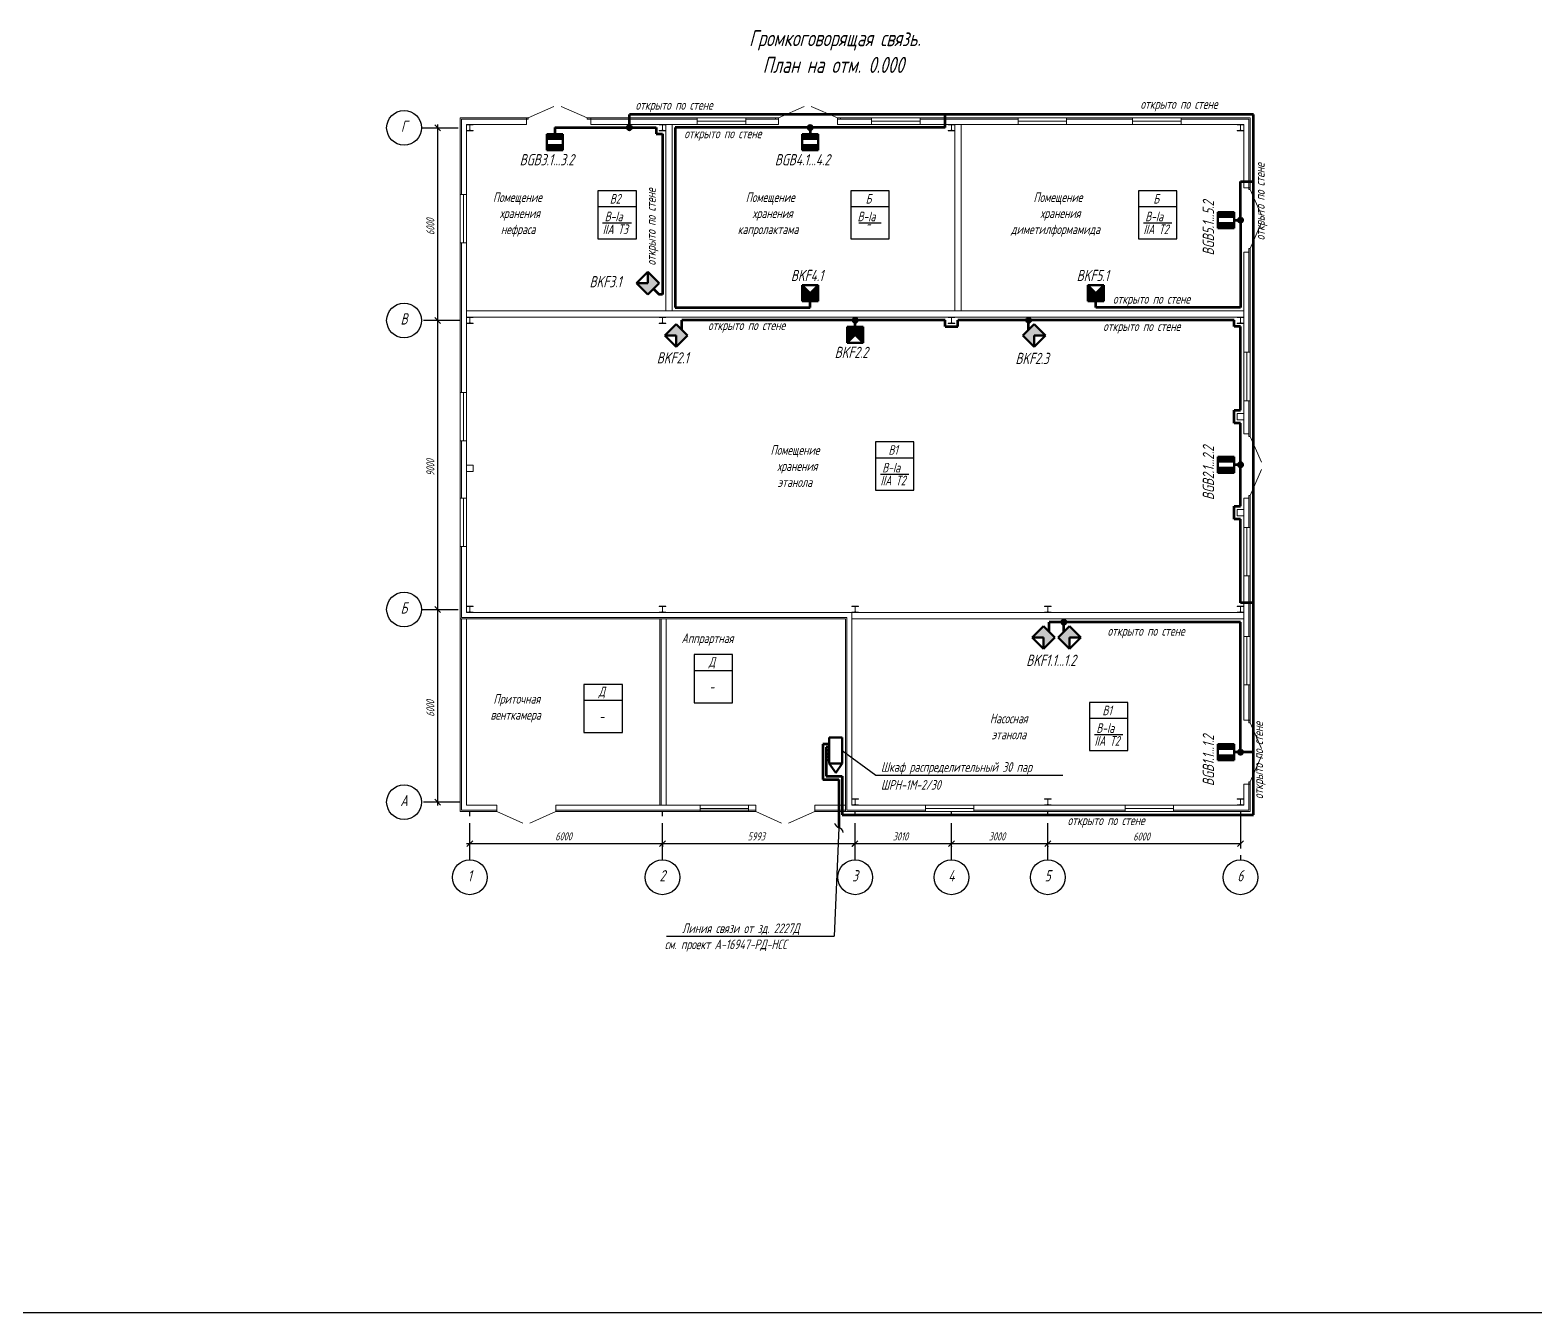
# Model space of a CAD drawing. Header units: millimetres. Extents: x 1337 to 2807, y 466 to 1370.
# Drawn here: x 2179.8 to 2507.9, y 1090.2 to 1369.9 of the extents above; entities that cross this region are included whole.
import ezdxf
from ezdxf.enums import TextEntityAlignment as Align

# ---------------------------------------------------------------- set-up
doc = ezdxf.new("R2010")
doc.units = ezdxf.units.MM
doc.linetypes.add('gost6', pattern=[12, 8, -1.5, 1, -1.5])
for name, color, linetype, lineweight in [('Датчики (Вновь)', 2, 'Continuous', 50), ('Линия выноска', 137, 'Continuous', 25), ('Линия связи (Вновь)', 3, 'Continuous', 60), ('Осевая', 4, 'gost6', 25), ('Размерная', 4, 'Continuous', 25), ('Рамка тонкая', 5, 'Continuous', 25), ('Связь', 84, 'Continuous', 50), ('Строительный', 251, 'Continuous', 13), ('Текст', 2, 'Continuous', 25)]:
    doc.layers.add(name, color=color, linetype=linetype, lineweight=lineweight)
doc.styles.add('Simplex', font='simplex.shx', dxfattribs={"width": 0.7, "oblique": 15})

# ---------------------------------------------------------------- blocks, each defined once
blk = doc.blocks.new('A$C7D080345')
at = {"layer": 'Рамка тонкая'}
blk.add_line((630, 297), (0, 297), dxfattribs=at)

msp = doc.modelspace()

# ---------------------------------------------------------------- hatches: boundary and pattern name
at = {"layer": 'Датчики (Вновь)', "true_color": 0x000000}
h = msp.add_hatch(color=18, dxfattribs=at)
h.paths.add_polyline_path([(2296, 1346.15), (2296, 1347.2), (2292.5, 1347.2), (2292.5, 1346.15)])
h.paths.add_polyline_path([(2292.5, 1344.75), (2292.5, 1343.7), (2296, 1343.7), (2296, 1344.75)])
h = msp.add_hatch(color=18, dxfattribs=at)
h.paths.add_polyline_path([(2351.64, 1346.15), (2351.64, 1347.2), (2348.14, 1347.2), (2348.14, 1346.15)])
h.paths.add_polyline_path([(2348.14, 1344.75), (2348.14, 1343.7), (2351.64, 1343.7), (2351.64, 1344.75)])
h = msp.add_hatch(color=18, dxfattribs=at)
h.paths.add_polyline_path([(2442.29, 1329.14), (2442.29, 1330.19), (2438.79, 1330.19), (2438.79, 1329.14)])
h.paths.add_polyline_path([(2438.79, 1327.74), (2438.79, 1326.69), (2442.29, 1326.69), (2442.29, 1327.74)])
for points in [[(2314.52, 1312.22), (2316.99, 1314.69), (2314.52, 1317.17), (2314.52, 1314.69), (2312.04, 1314.69)], [(2348.14, 1310.76), (2351.64, 1310.76), (2351.64, 1314.26), (2349.89, 1312.51), (2348.14, 1314.26)], [(2410.44, 1310.76), (2413.94, 1310.76), (2413.94, 1314.26), (2412.19, 1312.51), (2410.44, 1314.26)], [(2323.13, 1303.27), (2320.65, 1305.74), (2318.18, 1303.27), (2320.65, 1303.27), (2320.65, 1300.79)], [(2396.27, 1303.27), (2398.74, 1305.74), (2401.22, 1303.27), (2398.74, 1303.27), (2398.74, 1300.79)], [(2361.45, 1305.2), (2357.95, 1305.2), (2357.95, 1301.7), (2359.7, 1303.45), (2361.45, 1301.7)], [(2400.78, 1239.93), (2403.25, 1237.45), (2400.78, 1234.98), (2400.78, 1237.45), (2398.3, 1237.45)], [(2403.95, 1237.45), (2406.43, 1239.93), (2408.9, 1237.45), (2406.43, 1237.45), (2406.43, 1234.98)]]:
    msp.add_hatch(color=18, dxfattribs=at).paths.add_polyline_path(points)
h = msp.add_hatch(color=18, dxfattribs=at)
h.paths.add_polyline_path([(2442.29, 1275.81), (2442.29, 1276.86), (2438.79, 1276.86), (2438.79, 1275.81)])
h.paths.add_polyline_path([(2438.79, 1274.41), (2438.79, 1273.36), (2442.29, 1273.36), (2442.29, 1274.41)])
h = msp.add_hatch(color=18, dxfattribs=at)
h.paths.add_polyline_path([(2442.29, 1213.15), (2442.29, 1214.2), (2438.79, 1214.2), (2438.79, 1213.15)])
h.paths.add_polyline_path([(2438.79, 1211.75), (2438.79, 1210.7), (2442.29, 1210.7), (2442.29, 1211.75)])

# ---------------------------------------------------------------- linework, layer by layer
at = {"color": 18, "linetype": 'ByBlock', "lineweight": -2, "true_color": 0x000000}
for centre, start, end in [((2356.47, 1197.22), 189.5411, 255.5411), ((2355.85, 1194.76), 9.5411, 75.5411)]:
    msp.add_arc(centre, 1.27, start, end, dxfattribs=at)
at = {"layer": 'Датчики (Вновь)', "color": 18, "true_color": 0x000000}
for p, q in [((2292.5, 1347.2), (2292.5, 1343.7)), ((2296, 1347.2), (2292.5, 1347.2)), ((2292.5, 1346.15), (2296, 1346.15)), ((2296, 1343.7), (2296, 1347.2)), ((2348.14, 1347.2), (2348.14, 1343.7)), ((2351.64, 1347.2), (2348.14, 1347.2)), ((2348.14, 1346.15), (2351.64, 1346.15)), ((2351.64, 1343.7), (2351.64, 1347.2)), ((2292.5, 1344.75), (2296, 1344.75)), ((2292.5, 1343.7), (2296, 1343.7)), ((2348.14, 1344.75), (2351.64, 1344.75)), ((2348.14, 1343.7), (2351.64, 1343.7)), ((2438.79, 1330.19), (2438.79, 1326.69)), ((2442.29, 1330.19), (2438.79, 1330.19)), ((2438.79, 1329.14), (2442.29, 1329.14)), ((2442.29, 1326.69), (2442.29, 1330.19)), ((2438.79, 1327.74), (2442.29, 1327.74)), ((2438.79, 1326.69), (2442.29, 1326.69)), ((2314.52, 1317.17), (2312.04, 1314.69)), ((2316.99, 1314.69), (2314.52, 1317.17)), ((2314.52, 1317.17), (2314.52, 1314.69)), ((2312.04, 1314.69), (2314.52, 1312.22)), ((2314.52, 1314.69), (2312.04, 1314.69)), ((2314.52, 1312.22), (2316.99, 1314.69)), ((2351.64, 1314.26), (2348.14, 1314.26)), ((2348.14, 1314.26), (2348.14, 1310.76)), ((2349.89, 1312.51), (2348.14, 1314.26)), ((2351.64, 1314.26), (2349.89, 1312.51)), ((2351.64, 1310.76), (2351.64, 1314.26)), ((2413.94, 1314.26), (2410.44, 1314.26)), ((2410.44, 1314.26), (2410.44, 1310.76)), ((2412.19, 1312.51), (2410.44, 1314.26)), ((2413.94, 1314.26), (2412.19, 1312.51)), ((2413.94, 1310.76), (2413.94, 1314.26)), ((2348.14, 1310.76), (2351.64, 1310.76)), ((2410.44, 1310.76), (2413.94, 1310.76)), ((2320.65, 1305.74), (2318.18, 1303.27)), ((2323.13, 1303.27), (2320.65, 1305.74)), ((2396.27, 1303.27), (2398.74, 1305.74)), ((2398.74, 1305.74), (2401.22, 1303.27)), ((2318.18, 1303.27), (2320.65, 1300.79)), ((2318.18, 1303.27), (2320.65, 1303.27)), ((2320.65, 1300.79), (2323.13, 1303.27)), ((2320.65, 1303.27), (2320.65, 1300.79)), ((2361.45, 1305.2), (2357.95, 1305.2)), ((2357.95, 1305.2), (2357.95, 1301.7)), ((2357.95, 1301.7), (2359.7, 1303.45)), ((2359.7, 1303.45), (2361.45, 1301.7)), ((2361.45, 1301.7), (2361.45, 1305.2)), ((2398.74, 1300.79), (2396.27, 1303.27)), ((2401.22, 1303.27), (2398.74, 1300.79)), ((2401.22, 1303.27), (2398.74, 1303.27)), ((2398.74, 1303.27), (2398.74, 1300.79)), ((2357.95, 1301.7), (2361.45, 1301.7)), ((2438.79, 1276.86), (2438.79, 1273.36)), ((2442.29, 1276.86), (2438.79, 1276.86)), ((2442.29, 1273.36), (2442.29, 1276.86)), ((2438.79, 1275.81), (2442.29, 1275.81)), ((2438.79, 1274.41), (2442.29, 1274.41)), ((2438.79, 1273.36), (2442.29, 1273.36)), ((2398.3, 1237.45), (2400.78, 1239.93)), ((2400.78, 1234.98), (2398.3, 1237.45)), ((2400.78, 1237.45), (2398.3, 1237.45)), ((2400.78, 1239.93), (2403.25, 1237.45)), ((2403.25, 1237.45), (2400.78, 1234.98)), ((2400.78, 1234.98), (2400.78, 1237.45)), ((2403.95, 1237.45), (2406.43, 1239.93)), ((2406.43, 1234.98), (2403.95, 1237.45)), ((2406.43, 1239.93), (2408.9, 1237.45)), ((2408.9, 1237.45), (2406.43, 1234.98)), ((2408.9, 1237.45), (2406.43, 1237.45)), ((2406.43, 1237.45), (2406.43, 1234.98)), ((2438.79, 1214.2), (2438.79, 1210.7)), ((2442.29, 1214.2), (2438.79, 1214.2)), ((2442.29, 1210.7), (2442.29, 1214.2)), ((2438.79, 1213.15), (2442.29, 1213.15)), ((2438.79, 1211.75), (2442.29, 1211.75)), ((2438.79, 1210.7), (2442.29, 1210.7))]:
    msp.add_line(p, q, dxfattribs=at)
at = {"layer": 'Линия выноска', "color": 18, "linetype": 'ByBlock', "lineweight": -2, "true_color": 0x000000}
for p, q in [((2356.86, 1212.82), (2364.2, 1207.47)), ((2364.2, 1207.47), (2364.2, 1207.47)), ((2364.2, 1207.47), (2404.95, 1207.47)), ((2356.16, 1195.99), (2355.15, 1172.31)), ((2318.54, 1172.31), (2355.15, 1172.31)), ((2355.15, 1172.31), (2355.15, 1172.31))]:
    msp.add_line(p, q, dxfattribs=at)
at = {"layer": 'Линия связи (Вновь)', "color": 18, "true_color": 0x000000}
for p, q in [((2294.25, 1348.6), (2310.47, 1348.6)), ((2294.25, 1348.6), (2294.25, 1347.2)), ((2310.47, 1348.6), (2310.47, 1351.43)), ((2379.29, 1351.43), (2310.47, 1351.43)), ((2310.47, 1348.6), (2316.29, 1348.6)), ((2316.29, 1348.6), (2316.29, 1347.22)), ((2349.89, 1348.6), (2320.49, 1348.6)), ((2320.49, 1348.6), (2320.49, 1309.36)), ((2379.29, 1348.6), (2349.89, 1348.6)), ((2349.89, 1348.6), (2349.89, 1347.2)), ((2379.29, 1348.6), (2379.29, 1351.43)), ((2446.52, 1351.43), (2379.29, 1351.43)), ((2446.52, 1336.84), (2446.52, 1351.43)), ((2316.29, 1347.22), (2317.69, 1347.22)), ((2317.69, 1347.22), (2317.69, 1312.22)), ((2443.69, 1328.44), (2443.69, 1336.84)), ((2443.69, 1336.84), (2446.52, 1336.84)), ((2446.52, 1245), (2446.52, 1336.84)), ((2442.29, 1328.44), (2443.69, 1328.44)), ((2443.69, 1328.44), (2443.69, 1309.36)), ((2315.75, 1313.46), (2316.99, 1312.22)), ((2317.69, 1312.22), (2316.99, 1312.22)), ((2320.49, 1309.36), (2349.89, 1309.36)), ((2349.89, 1309.36), (2349.89, 1310.76)), ((2412.19, 1309.36), (2412.19, 1310.76)), ((2443.69, 1309.36), (2412.19, 1309.36)), ((2379.29, 1306.6), (2321.89, 1306.6)), ((2321.89, 1304.5), (2321.89, 1306.6)), ((2359.7, 1305.2), (2359.7, 1306.6)), ((2379.29, 1305.22), (2379.29, 1306.6)), ((2442.29, 1306.6), (2382.09, 1306.6)), ((2382.09, 1305.22), (2382.09, 1306.6)), ((2397.51, 1304.5), (2397.51, 1306.6)), ((2442.29, 1305.22), (2442.29, 1306.6)), ((2379.29, 1305.22), (2382.09, 1305.22)), ((2443.69, 1305.22), (2442.29, 1305.22)), ((2443.69, 1286.98), (2443.69, 1305.22)), ((2442.29, 1284.18), (2442.29, 1286.98)), ((2442.29, 1286.98), (2443.69, 1286.98)), ((2443.69, 1284.18), (2442.29, 1284.18)), ((2443.69, 1266.05), (2443.69, 1284.18)), ((2443.69, 1275.11), (2442.29, 1275.11)), ((2442.29, 1263.25), (2442.29, 1266.05)), ((2442.29, 1266.05), (2443.69, 1266.05)), ((2443.69, 1263.25), (2442.29, 1263.25)), ((2443.69, 1245), (2443.69, 1263.25)), ((2446.52, 1245), (2443.69, 1245)), ((2446.52, 1212.45), (2446.52, 1245)), ((2443.69, 1240.79), (2402.02, 1240.79)), ((2402.02, 1238.69), (2402.02, 1240.79)), ((2405.19, 1238.69), (2405.19, 1240.79)), ((2443.69, 1212.45), (2443.69, 1240.79)), ((2354.06, 1214.22), (2352.66, 1214.22)), ((2352.66, 1214.22), (2352.66, 1206.52)), ((2354.06, 1213.52), (2353.36, 1213.52)), ((2353.36, 1213.52), (2353.36, 1207.22)), ((2354.06, 1212.82), (2353.36, 1212.82)), ((2354.06, 1212.12), (2353.36, 1212.12)), ((2354.06, 1211.42), (2353.36, 1211.42)), ((2354.06, 1210.72), (2353.36, 1210.72)), ((2446.52, 1212.45), (2442.29, 1212.45)), ((2446.52, 1198.79), (2446.52, 1212.45)), ((2352.66, 1206.52), (2356.16, 1206.52)), ((2353.36, 1207.22), (2356.86, 1207.22)), ((2356.16, 1206.52), (2356.16, 1195.99)), ((2356.86, 1207.22), (2356.86, 1198.79)), ((2356.86, 1198.79), (2446.52, 1198.79))]:
    msp.add_line(p, q, dxfattribs=at)
at = {"layer": 'Осевая', "color": 18, "true_color": 0x000000}
for p, q in [((2265.16, 1348.56), (2273.56, 1348.56)), ((2273.56, 1306.56), (2265.16, 1306.56)), ((2265.16, 1243.56), (2273.56, 1243.56)), ((2273.56, 1201.56), (2265.16, 1201.56)), ((2275.69, 1188.99), (2275.69, 1199.49)), ((2317.69, 1188.99), (2317.69, 1199.49)), ((2359.69, 1188.99), (2359.69, 1199.49)), ((2380.69, 1188.99), (2380.69, 1199.49)), ((2401.69, 1188.99), (2401.69, 1199.49)), ((2443.69, 1199.49), (2443.69, 1188.99))]:
    msp.add_line(p, q, dxfattribs=at)
at = {"layer": 'Размерная', "color": 18, "true_color": 0x000000}
for p, q in [((2269.29, 1347.93), (2268.03, 1349.19)), ((2268.66, 1349.26), (2268.66, 1305.86)), ((2268.03, 1307.19), (2269.29, 1305.93)), ((2269.29, 1305.93), (2268.03, 1307.19)), ((2268.66, 1307.26), (2268.66, 1242.86)), ((2268.03, 1244.19), (2269.29, 1242.93)), ((2269.29, 1242.93), (2268.03, 1244.19)), ((2268.66, 1244.26), (2268.66, 1200.86)), ((2268.03, 1202.19), (2269.29, 1200.93)), ((2274.99, 1192.52), (2318.39, 1192.52)), ((2276.32, 1193.15), (2275.06, 1191.89)), ((2316.99, 1192.52), (2360.35, 1192.52)), ((2317.06, 1191.89), (2318.32, 1193.15)), ((2318.32, 1193.15), (2317.06, 1191.89)), ((2317.69, 1192.63), (2317.69, 1191.82)), ((2317.69, 1191.93), (2317.69, 1191.82)), ((2358.92, 1192.52), (2381.39, 1192.52)), ((2360.25, 1193.15), (2358.99, 1191.89)), ((2359.02, 1191.89), (2360.28, 1193.15)), ((2359.62, 1191.86), (2359.62, 1191.82)), ((2379.99, 1192.52), (2443.69, 1192.52)), ((2381.32, 1193.15), (2380.06, 1191.89)), ((2380.06, 1191.89), (2381.32, 1193.15)), ((2380.69, 1191.86), (2380.69, 1191.82)), ((2402.32, 1193.15), (2401.06, 1191.89)), ((2401.06, 1191.89), (2402.32, 1193.15)), ((2401.69, 1192.63), (2401.69, 1193.19)), ((2401.69, 1191.93), (2401.69, 1191.82)), ((2401.69, 1191.86), (2401.69, 1191.82)), ((2443.06, 1191.86), (2444.32, 1193.12))]:
    msp.add_line(p, q, dxfattribs=at)
at = {"layer": 'Связь', "color": 18, "true_color": 0x000000}
for p, q in [((2356.86, 1215.62), (2354.06, 1215.62)), ((2354.06, 1215.62), (2354.06, 1210.02)), ((2356.86, 1210.02), (2356.86, 1215.62)), ((2354.06, 1210.02), (2356.86, 1210.02)), ((2354.06, 1210.02), (2355.46, 1207.92)), ((2355.46, 1207.92), (2356.86, 1210.02))]:
    msp.add_line(p, q, dxfattribs=at)
for centre in [(2310.47, 1348.6), (2349.89, 1348.6), (2443.69, 1328.44), (2359.7, 1306.6), (2397.51, 1306.6), (2443.69, 1275.11), (2405.19, 1240.79), (2443.69, 1212.45)]:
    msp.add_circle(centre, 0.525, dxfattribs=at)
at = {"layer": 'Строительный', "color": 18, "ltscale": 100, "true_color": 0x000000}
for p, q in [((2288.41, 1350.73), (2294.03, 1353.23)), ((2301.25, 1350.73), (2295.57, 1353.23)), ((2342.98, 1350.73), (2348.59, 1353.23)), ((2355.82, 1350.73), (2350.13, 1353.23)), ((2288.07, 1350.73), (2273.56, 1350.73)), ((2273.56, 1350.73), (2273.56, 1350.42)), ((2273.56, 1350.42), (2273.56, 1334.03)), ((2288.41, 1350.42), (2273.87, 1350.42)), ((2273.87, 1350.42), (2273.87, 1348.71)), ((2273.87, 1349.3), (2273.87, 1334.03)), ((2274.99, 1349.3), (2288.07, 1349.3)), ((2274.99, 1334.03), (2274.99, 1349.3)), ((2274.99, 1349.22), (2274.99, 1349.3)), ((2274.99, 1349.3), (2276.39, 1349.3)), ((2275.57, 1349.22), (2274.99, 1349.22)), ((2275.67, 1348.09), (2275.67, 1349.13)), ((2275.71, 1348.09), (2275.71, 1349.13)), ((2276.39, 1349.22), (2275.81, 1349.22)), ((2276.39, 1349.3), (2276.39, 1349.22)), ((2287.8, 1350.73), (2288.41, 1350.73)), ((2288.07, 1350.73), (2288.07, 1350.42)), ((2288.07, 1349.3), (2288.07, 1350.42)), ((2288.41, 1350.73), (2288.41, 1350.42)), ((2302.07, 1350.73), (2301.25, 1350.73)), ((2301.25, 1350.73), (2301.25, 1350.42)), ((2325.28, 1350.42), (2301.25, 1350.42)), ((2325.28, 1350.73), (2302.07, 1350.73)), ((2302.07, 1349.3), (2302.07, 1350.73)), ((2302.07, 1349.3), (2325.28, 1349.3)), ((2316.99, 1349.22), (2316.99, 1349.3)), ((2316.99, 1349.3), (2318.39, 1349.3)), ((2317.57, 1349.22), (2316.99, 1349.22)), ((2317.67, 1348.09), (2317.67, 1349.13)), ((2317.71, 1348.09), (2317.71, 1349.13)), ((2318.39, 1349.22), (2317.81, 1349.22)), ((2318.39, 1349.3), (2318.39, 1308.66)), ((2318.39, 1349.3), (2318.39, 1349.22)), ((2319.79, 1308.66), (2319.79, 1349.3)), ((2325.28, 1350.73), (2325.28, 1349.3)), ((2325.28, 1350.73), (2335.85, 1350.73)), ((2325.28, 1350.02), (2335.85, 1350.02)), ((2325.28, 1349.3), (2335.85, 1349.3)), ((2342.98, 1350.73), (2335.85, 1350.73)), ((2335.85, 1349.3), (2335.85, 1350.73)), ((2342.98, 1350.42), (2335.85, 1350.42)), ((2335.85, 1349.3), (2342.98, 1349.3)), ((2342.36, 1350.73), (2342.98, 1350.73)), ((2342.36, 1350.73), (2342.36, 1350.42)), ((2342.36, 1350.42), (2342.98, 1350.42)), ((2342.98, 1350.73), (2342.98, 1349.3)), ((2395.2, 1350.73), (2355.82, 1350.73)), ((2356.63, 1350.73), (2355.82, 1350.73)), ((2355.82, 1350.73), (2355.82, 1349.3)), ((2363.28, 1350.42), (2355.82, 1350.42)), ((2355.82, 1350.42), (2356.52, 1350.42)), ((2355.82, 1349.3), (2395.2, 1349.3)), ((2356.52, 1350.42), (2356.52, 1350.73)), ((2363.26, 1350.02), (2373.83, 1350.02)), ((2363.28, 1350.73), (2363.28, 1349.3)), ((2373.85, 1349.3), (2373.85, 1350.73)), ((2395.2, 1350.42), (2373.85, 1350.42)), ((2379.99, 1349.22), (2379.99, 1349.3)), ((2379.99, 1349.3), (2381.39, 1349.3)), ((2380.57, 1349.22), (2379.99, 1349.22)), ((2380.67, 1348.09), (2380.67, 1349.13)), ((2380.71, 1348.09), (2380.71, 1349.13)), ((2381.39, 1349.22), (2380.81, 1349.22)), ((2381.39, 1349.3), (2381.39, 1308.7)), ((2381.39, 1349.3), (2381.39, 1349.22)), ((2382.79, 1308.7), (2382.79, 1349.3)), ((2395.2, 1350.73), (2395.2, 1349.3)), ((2395.2, 1350.73), (2405.77, 1350.73)), ((2395.2, 1350.02), (2405.77, 1350.02)), ((2395.2, 1349.3), (2405.77, 1349.3)), ((2420.17, 1350.73), (2405.77, 1350.73)), ((2405.77, 1349.3), (2405.77, 1350.73)), ((2420.17, 1350.42), (2405.77, 1350.42)), ((2405.77, 1349.3), (2420.17, 1349.3)), ((2420.17, 1350.73), (2420.17, 1349.3)), ((2420.17, 1350.73), (2430.74, 1350.73)), ((2420.17, 1350.02), (2430.74, 1350.02)), ((2420.17, 1349.3), (2430.74, 1349.3)), ((2445.82, 1350.73), (2430.74, 1350.73)), ((2430.74, 1349.3), (2430.74, 1350.73)), ((2445.51, 1350.42), (2430.74, 1350.42)), ((2430.74, 1349.3), (2444.39, 1349.3)), ((2442.99, 1349.22), (2442.99, 1349.3)), ((2442.99, 1349.3), (2444.39, 1349.3)), ((2443.57, 1349.22), (2442.99, 1349.22)), ((2443.67, 1348.09), (2443.67, 1349.13)), ((2443.71, 1348.09), (2443.71, 1349.13)), ((2444.39, 1349.22), (2443.81, 1349.22)), ((2444.39, 1349.3), (2444.39, 1335.44)), ((2444.39, 1349.3), (2444.39, 1349.22)), ((2445.51, 1335.09), (2445.51, 1350.42)), ((2445.82, 1335.44), (2445.82, 1350.73)), ((2274.99, 1347.92), (2274.99, 1348)), ((2274.99, 1348), (2275.57, 1348)), ((2276.39, 1347.92), (2274.99, 1347.92)), ((2275.81, 1348), (2276.39, 1348)), ((2276.39, 1348), (2276.39, 1347.92)), ((2316.99, 1347.92), (2316.99, 1348)), ((2316.99, 1348), (2317.57, 1348)), ((2318.39, 1347.92), (2316.99, 1347.92)), ((2317.81, 1348), (2318.39, 1348)), ((2318.39, 1348), (2318.39, 1347.92)), ((2379.99, 1347.92), (2379.99, 1348)), ((2379.99, 1348), (2380.57, 1348)), ((2381.39, 1347.92), (2379.99, 1347.92)), ((2380.81, 1348), (2381.39, 1348)), ((2381.39, 1348), (2381.39, 1347.92)), ((2442.99, 1347.92), (2442.99, 1348)), ((2442.99, 1348), (2443.57, 1348)), ((2444.39, 1347.92), (2442.99, 1347.92)), ((2443.81, 1348), (2444.39, 1348)), ((2444.39, 1348), (2444.39, 1347.92)), ((2444.39, 1335.44), (2445.51, 1335.44)), ((2445.82, 1335.44), (2445.51, 1335.44)), ((2445.82, 1335.71), (2445.82, 1335.09)), ((2274.99, 1334.03), (2273.56, 1334.03)), ((2273.56, 1334.03), (2273.56, 1323.46)), ((2274.28, 1334.03), (2274.28, 1323.46)), ((2274.99, 1334.03), (2274.99, 1323.46)), ((2445.82, 1335.09), (2445.51, 1335.09)), ((2445.82, 1335.09), (2448.31, 1329.48)), ((2445.82, 1322.25), (2448.31, 1327.94)), ((2273.56, 1323.46), (2273.56, 1290.89)), ((2273.56, 1323.46), (2274.99, 1323.46)), ((2273.87, 1323.46), (2273.87, 1290.89)), ((2274.99, 1290.89), (2274.99, 1323.46)), ((2445.51, 1299.64), (2445.51, 1322.25)), ((2445.82, 1322.25), (2445.51, 1322.25)), ((2445.82, 1321.44), (2445.82, 1322.25)), ((2444.39, 1321.44), (2444.39, 1299.64)), ((2444.39, 1321.44), (2445.51, 1321.44)), ((2445.82, 1299.64), (2445.82, 1321.44)), ((2274.99, 1308.66), (2444.39, 1308.66)), ((2274.99, 1307.3), (2444.39, 1307.3)), ((2274.99, 1307.22), (2274.99, 1307.3)), ((2274.99, 1307.3), (2276.39, 1307.3)), ((2275.57, 1307.22), (2274.99, 1307.22)), ((2274.99, 1305.92), (2274.99, 1306)), ((2274.99, 1306), (2275.57, 1306)), ((2276.39, 1305.92), (2274.99, 1305.92)), ((2275.67, 1306.09), (2275.67, 1307.13)), ((2275.71, 1306.09), (2275.71, 1307.13)), ((2276.39, 1307.22), (2275.81, 1307.22)), ((2275.81, 1306), (2276.39, 1306)), ((2276.39, 1307.3), (2276.39, 1307.22)), ((2276.39, 1306), (2276.39, 1305.92)), ((2316.99, 1307.22), (2316.99, 1307.3)), ((2316.99, 1307.3), (2318.39, 1307.3)), ((2317.57, 1307.22), (2316.99, 1307.22)), ((2316.99, 1305.92), (2316.99, 1306)), ((2316.99, 1306), (2317.57, 1306)), ((2318.39, 1305.92), (2316.99, 1305.92)), ((2317.67, 1306.09), (2317.67, 1307.13)), ((2317.71, 1306.09), (2317.71, 1307.13)), ((2318.39, 1307.22), (2317.81, 1307.22)), ((2317.81, 1306), (2318.39, 1306)), ((2318.39, 1308.66), (2319.79, 1308.66)), ((2318.39, 1307.3), (2318.39, 1307.22)), ((2318.39, 1306), (2318.39, 1305.92)), ((2379.99, 1307.22), (2379.99, 1307.3)), ((2379.99, 1307.3), (2381.39, 1307.3)), ((2380.57, 1307.22), (2379.99, 1307.22)), ((2379.99, 1305.92), (2379.99, 1306)), ((2379.99, 1306), (2380.57, 1306)), ((2381.39, 1305.92), (2379.99, 1305.92)), ((2380.67, 1306.09), (2380.67, 1307.13)), ((2380.71, 1306.09), (2380.71, 1307.13)), ((2381.39, 1307.22), (2380.81, 1307.22)), ((2380.81, 1306), (2381.39, 1306)), ((2381.39, 1307.3), (2381.39, 1307.22)), ((2381.39, 1306), (2381.39, 1305.92)), ((2442.99, 1307.22), (2442.99, 1307.3)), ((2442.99, 1307.3), (2444.39, 1307.3)), ((2443.57, 1307.22), (2442.99, 1307.22)), ((2442.99, 1305.92), (2442.99, 1306)), ((2442.99, 1306), (2443.57, 1306)), ((2444.39, 1305.92), (2442.99, 1305.92)), ((2443.67, 1306.09), (2443.67, 1307.13)), ((2443.71, 1306.09), (2443.71, 1307.13)), ((2444.39, 1307.22), (2443.81, 1307.22)), ((2443.81, 1306), (2444.39, 1306)), ((2444.39, 1307.3), (2444.39, 1308.42)), ((2444.39, 1307.3), (2444.39, 1307.3)), ((2444.39, 1307.3), (2444.39, 1307.22)), ((2444.39, 1306), (2444.39, 1305.92)), ((2445.82, 1299.64), (2444.39, 1299.64)), ((2444.39, 1289.07), (2444.39, 1299.64)), ((2445.1, 1299.64), (2445.1, 1289.07)), ((2445.82, 1289.07), (2445.82, 1299.64)), ((2274.99, 1290.89), (2273.56, 1290.89)), ((2273.56, 1280.32), (2273.56, 1290.89)), ((2274.28, 1290.89), (2274.28, 1280.32)), ((2274.99, 1290.89), (2274.99, 1280.32)), ((2444.39, 1286.28), (2442.99, 1286.28)), ((2442.99, 1286.28), (2442.99, 1284.88)), ((2444.39, 1289.07), (2444.39, 1281.83)), ((2444.39, 1289.07), (2445.82, 1289.07)), ((2444.39, 1284.88), (2444.39, 1286.28)), ((2445.51, 1281.25), (2445.51, 1289.07)), ((2445.82, 1281.83), (2445.82, 1289.07)), ((2442.99, 1284.88), (2444.39, 1284.88)), ((2273.56, 1280.32), (2273.56, 1199.49)), ((2273.56, 1280.32), (2274.99, 1280.32)), ((2273.87, 1280.32), (2273.87, 1267.83)), ((2274.99, 1242.92), (2274.99, 1280.32)), ((2444.39, 1281.83), (2445.51, 1281.83)), ((2445.82, 1281.25), (2445.51, 1281.25)), ((2445.82, 1281.87), (2445.82, 1281.25)), ((2445.82, 1281.25), (2448.31, 1275.64)), ((2274.99, 1275.04), (2276.39, 1275.04)), ((2274.99, 1273.64), (2274.99, 1275.04)), ((2276.39, 1273.64), (2274.99, 1273.64)), ((2276.39, 1275.04), (2276.39, 1273.64)), ((2445.82, 1268.41), (2448.31, 1274.1)), ((2274.99, 1267.83), (2273.56, 1267.83)), ((2274.28, 1267.83), (2274.28, 1257.26)), ((2444.39, 1267.83), (2444.39, 1261.46)), ((2444.39, 1267.83), (2445.51, 1267.83)), ((2445.51, 1261.46), (2445.51, 1268.41)), ((2445.82, 1268.41), (2445.51, 1268.41)), ((2445.82, 1267.79), (2445.82, 1268.41)), ((2445.82, 1261.46), (2445.82, 1267.83)), ((2444.39, 1265.35), (2442.99, 1265.35)), ((2442.99, 1265.35), (2442.99, 1263.95)), ((2442.99, 1263.95), (2444.39, 1263.95)), ((2444.39, 1263.95), (2444.39, 1265.35)), ((2445.82, 1261.46), (2444.39, 1261.46)), ((2444.39, 1250.89), (2444.39, 1261.46)), ((2445.1, 1261.46), (2445.1, 1250.89)), ((2445.82, 1250.89), (2445.82, 1261.46)), ((2273.56, 1257.26), (2274.99, 1257.26)), ((2273.87, 1257.26), (2273.87, 1241.8)), ((2444.39, 1250.89), (2444.39, 1237.7)), ((2444.39, 1250.89), (2445.82, 1250.89)), ((2445.51, 1237.7), (2445.51, 1250.89)), ((2445.82, 1237.7), (2445.82, 1250.89)), ((2274.99, 1244.22), (2274.99, 1244.3)), ((2274.99, 1244.3), (2276.39, 1244.3)), ((2275.57, 1244.22), (2274.99, 1244.22)), ((2275.67, 1243.09), (2275.67, 1244.13)), ((2275.71, 1243.09), (2275.71, 1244.13)), ((2276.39, 1244.22), (2275.81, 1244.22)), ((2276.39, 1244.3), (2276.39, 1244.22)), ((2316.99, 1244.22), (2316.99, 1244.3)), ((2316.99, 1244.3), (2318.39, 1244.3)), ((2317.57, 1244.22), (2316.99, 1244.22)), ((2317.67, 1243.09), (2317.67, 1244.13)), ((2317.71, 1243.09), (2317.71, 1244.13)), ((2318.39, 1244.22), (2317.81, 1244.22)), ((2318.39, 1244.3), (2318.39, 1244.22)), ((2358.99, 1244.22), (2358.99, 1244.3)), ((2358.99, 1244.3), (2360.39, 1244.3)), ((2359.57, 1244.22), (2358.99, 1244.22)), ((2359.67, 1243.09), (2359.67, 1244.13)), ((2359.71, 1243.09), (2359.71, 1244.13)), ((2360.39, 1244.22), (2359.81, 1244.22)), ((2360.39, 1244.3), (2360.39, 1244.22)), ((2400.99, 1244.22), (2400.99, 1244.3)), ((2400.99, 1244.3), (2402.39, 1244.3)), ((2401.57, 1244.22), (2400.99, 1244.22)), ((2401.67, 1243.09), (2401.67, 1244.13)), ((2401.71, 1243.09), (2401.71, 1244.13)), ((2402.39, 1244.22), (2401.81, 1244.22)), ((2402.39, 1244.3), (2402.39, 1244.22)), ((2442.99, 1244.22), (2442.99, 1244.3)), ((2442.99, 1244.3), (2444.39, 1244.3)), ((2443.57, 1244.22), (2442.99, 1244.22)), ((2443.67, 1243.09), (2443.67, 1244.13)), ((2443.71, 1243.09), (2443.71, 1244.13)), ((2444.39, 1244.22), (2443.81, 1244.22)), ((2444.39, 1244.3), (2444.39, 1244.22)), ((2273.56, 1241.49), (2291.65, 1241.49)), ((2273.87, 1241.8), (2291.65, 1241.8)), ((2273.87, 1241.49), (2273.87, 1199.8)), ((2274.99, 1242.92), (2274.99, 1243)), ((2274.99, 1243), (2275.57, 1243)), ((2291.65, 1242.92), (2274.99, 1242.92)), ((2276.39, 1242.92), (2274.99, 1242.92)), ((2274.99, 1200.92), (2274.99, 1241.49)), ((2275.81, 1243), (2276.39, 1243)), ((2276.39, 1243), (2276.39, 1242.92)), ((2290.66, 1241.49), (2344.56, 1241.49)), ((2290.83, 1241.8), (2343.52, 1241.8)), ((2343.52, 1242.92), (2291.07, 1242.92)), ((2316.99, 1242.92), (2316.99, 1243)), ((2316.99, 1243), (2317.57, 1243)), ((2318.39, 1242.92), (2316.99, 1242.92)), ((2317.08, 1241.49), (2317.08, 1225.21)), ((2317.38, 1241.49), (2317.38, 1225.21)), ((2317.81, 1243), (2318.39, 1243)), ((2318.39, 1243), (2318.39, 1242.92)), ((2318.5, 1225.21), (2318.5, 1241.49)), ((2444.39, 1242.92), (2343.52, 1242.92)), ((2343.52, 1241.8), (2357.87, 1241.8)), ((2343.52, 1241.49), (2357.56, 1241.49)), ((2356.86, 1241.49), (2350.17, 1241.49)), ((2357.56, 1241.49), (2357.56, 1225.21)), ((2357.87, 1241.8), (2357.87, 1225.21)), ((2358.99, 1242.92), (2358.99, 1243)), ((2358.99, 1243), (2359.57, 1243)), ((2358.99, 1225.21), (2358.99, 1242.92)), ((2360.39, 1242.92), (2358.99, 1242.92)), ((2358.99, 1241.49), (2444.39, 1241.49)), ((2359.81, 1243), (2360.39, 1243)), ((2360.39, 1243), (2360.39, 1242.92)), ((2400.99, 1242.92), (2400.99, 1243)), ((2400.99, 1243), (2401.57, 1243)), ((2402.39, 1242.92), (2400.99, 1242.92)), ((2402.39, 1241.49), (2400.99, 1241.49)), ((2401.81, 1243), (2402.39, 1243)), ((2402.39, 1243), (2402.39, 1242.92)), ((2442.99, 1242.92), (2442.99, 1243)), ((2442.99, 1243), (2443.57, 1243)), ((2444.39, 1242.92), (2442.99, 1242.92)), ((2443.81, 1243), (2444.39, 1243)), ((2444.39, 1243), (2444.39, 1242.92)), ((2445.82, 1237.7), (2444.39, 1237.7)), ((2444.39, 1227.13), (2444.39, 1237.7)), ((2445.1, 1237.7), (2445.1, 1227.13)), ((2445.82, 1227.13), (2445.82, 1237.7)), ((2444.39, 1227.13), (2444.39, 1219.45)), ((2444.39, 1227.13), (2445.82, 1227.13)), ((2445.51, 1218.83), (2445.51, 1227.13)), ((2445.82, 1219.45), (2445.82, 1227.13)), ((2317.08, 1225.21), (2317.08, 1200.92)), ((2317.38, 1225.21), (2317.38, 1201.07)), ((2318.5, 1200.92), (2318.5, 1225.21)), ((2357.56, 1225.21), (2357.56, 1199.49)), ((2357.87, 1225.21), (2357.87, 1199.8)), ((2358.99, 1200.92), (2358.99, 1225.21)), ((2444.39, 1221.68), (2444.39, 1221.33)), ((2445.82, 1219.45), (2444.39, 1219.45)), ((2444.39, 1219.45), (2445.51, 1219.45)), ((2445.82, 1218.83), (2445.51, 1218.83)), ((2445.82, 1219.45), (2445.82, 1218.83)), ((2445.82, 1218.83), (2448.31, 1213.22)), ((2445.82, 1205.99), (2448.31, 1211.68)), ((2444.39, 1205.45), (2444.39, 1200.92)), ((2445.82, 1205.45), (2444.39, 1205.45)), ((2444.39, 1205.45), (2445.51, 1205.45)), ((2445.51, 1199.8), (2445.51, 1205.99)), ((2445.82, 1205.99), (2445.51, 1205.99)), ((2445.82, 1205.37), (2445.82, 1205.99)), ((2445.82, 1199.49), (2445.82, 1205.45)), ((2281.61, 1200.92), (2274.99, 1200.92)), ((2281.61, 1199.49), (2281.61, 1200.92)), ((2338.03, 1200.92), (2294.45, 1200.92)), ((2294.45, 1199.49), (2294.45, 1200.92)), ((2325.88, 1200.92), (2325.88, 1199.49)), ((2325.88, 1200.92), (2336.45, 1200.92)), ((2336.45, 1199.49), (2336.45, 1200.92)), ((2338.03, 1199.49), (2338.03, 1200.92)), ((2357.56, 1200.92), (2350.87, 1200.92)), ((2350.87, 1199.49), (2350.87, 1200.92)), ((2358.99, 1202.22), (2358.99, 1202.3)), ((2358.99, 1202.3), (2360.39, 1202.3)), ((2359.57, 1202.22), (2358.99, 1202.22)), ((2358.99, 1200.92), (2358.99, 1201)), ((2358.99, 1201), (2359.57, 1201)), ((2375.03, 1200.92), (2358.99, 1200.92)), ((2360.39, 1200.92), (2358.99, 1200.92)), ((2359.67, 1201.09), (2359.67, 1202.13)), ((2359.71, 1201.09), (2359.71, 1202.13)), ((2360.39, 1202.22), (2359.81, 1202.22)), ((2359.81, 1201), (2360.39, 1201)), ((2360.39, 1202.3), (2360.39, 1202.22)), ((2360.39, 1201), (2360.39, 1200.92)), ((2375.03, 1200.92), (2375.03, 1199.49)), ((2375.03, 1200.92), (2385.6, 1200.92)), ((2418.55, 1200.92), (2385.6, 1200.92)), ((2385.6, 1199.49), (2385.6, 1200.92)), ((2400.99, 1202.22), (2400.99, 1202.3)), ((2400.99, 1202.3), (2402.39, 1202.3)), ((2401.57, 1202.22), (2400.99, 1202.22)), ((2400.99, 1200.92), (2400.99, 1201)), ((2400.99, 1201), (2401.57, 1201)), ((2402.39, 1200.92), (2400.99, 1200.92)), ((2401.67, 1201.09), (2401.67, 1202.13)), ((2401.71, 1201.09), (2401.71, 1202.13)), ((2402.39, 1202.22), (2401.81, 1202.22)), ((2401.81, 1201), (2402.39, 1201)), ((2402.39, 1202.3), (2402.39, 1202.22)), ((2402.39, 1201), (2402.39, 1200.92)), ((2418.55, 1200.92), (2418.55, 1199.49)), ((2418.55, 1200.92), (2429.12, 1200.92)), ((2444.39, 1200.92), (2429.12, 1200.92)), ((2429.12, 1199.49), (2429.12, 1200.92)), ((2442.99, 1202.22), (2442.99, 1202.3)), ((2442.99, 1202.3), (2444.39, 1202.3)), ((2443.57, 1202.22), (2442.99, 1202.22)), ((2442.99, 1200.92), (2442.99, 1201)), ((2442.99, 1201), (2443.57, 1201)), ((2444.39, 1200.92), (2442.99, 1200.92)), ((2443.67, 1201.09), (2443.67, 1202.13)), ((2443.71, 1201.09), (2443.71, 1202.13)), ((2444.39, 1202.22), (2443.81, 1202.22)), ((2443.81, 1201), (2444.39, 1201)), ((2444.39, 1202.3), (2444.39, 1202.22)), ((2444.39, 1201), (2444.39, 1200.92)), ((2273.56, 1199.49), (2281.61, 1199.49)), ((2273.87, 1199.8), (2281.61, 1199.8)), ((2281.61, 1199.49), (2281.61, 1199.8)), ((2281.61, 1199.49), (2287.22, 1197)), ((2294.45, 1199.49), (2288.76, 1197)), ((2294.45, 1199.8), (2338.03, 1199.8)), ((2294.45, 1199.49), (2294.45, 1199.8)), ((2294.45, 1199.49), (2338.03, 1199.49)), ((2325.88, 1200.2), (2336.45, 1200.2)), ((2325.88, 1199.49), (2336.45, 1199.49)), ((2338.03, 1199.49), (2338.03, 1199.8)), ((2338.03, 1199.49), (2343.64, 1197)), ((2350.87, 1199.49), (2345.18, 1197)), ((2350.87, 1199.8), (2357.56, 1199.8)), ((2350.87, 1199.49), (2350.87, 1199.8)), ((2350.87, 1199.49), (2357.56, 1199.49)), ((2357.56, 1199.49), (2375.03, 1199.49)), ((2357.87, 1199.8), (2375.03, 1199.8)), ((2375.03, 1200.2), (2385.6, 1200.2)), ((2375.03, 1199.49), (2385.6, 1199.49)), ((2385.6, 1199.8), (2418.55, 1199.8)), ((2385.6, 1199.49), (2418.55, 1199.49)), ((2418.55, 1200.2), (2429.12, 1200.2)), ((2418.55, 1199.49), (2429.12, 1199.49)), ((2429.12, 1199.8), (2445.51, 1199.8)), ((2429.12, 1199.49), (2445.82, 1199.49))]:
    msp.add_line(p, q, dxfattribs=at)
for centre, start, end in [((2275.57, 1349.13), 0, 90), ((2275.81, 1349.13), 90, 180), ((2317.57, 1349.13), 0, 90), ((2317.81, 1349.13), 90, 180), ((2380.57, 1349.13), 0, 90), ((2380.81, 1349.13), 90, 180), ((2443.57, 1349.13), 0, 90), ((2443.81, 1349.13), 90, 180), ((2275.57, 1348.09), 270, 0), ((2275.81, 1348.09), 180, 270), ((2317.57, 1348.09), 270, 0), ((2317.81, 1348.09), 180, 270), ((2380.57, 1348.09), 270, 0), ((2380.81, 1348.09), 180, 270), ((2443.57, 1348.09), 270, 0), ((2443.81, 1348.09), 180, 270), ((2275.57, 1307.13), 0, 90), ((2275.57, 1306.09), 270, 0), ((2275.81, 1307.13), 90, 180), ((2275.81, 1306.09), 180, 270), ((2317.57, 1307.13), 0, 90), ((2317.57, 1306.09), 270, 0), ((2317.81, 1307.13), 90, 180), ((2317.81, 1306.09), 180, 270), ((2380.57, 1307.13), 0, 90), ((2380.57, 1306.09), 270, 0), ((2380.81, 1307.13), 90, 180), ((2380.81, 1306.09), 180, 270), ((2443.57, 1307.13), 0, 90), ((2443.57, 1306.09), 270, 0), ((2443.81, 1307.13), 90, 180), ((2443.81, 1306.09), 180, 270), ((2275.57, 1244.13), 0, 90), ((2275.81, 1244.13), 90, 180), ((2317.57, 1244.13), 0, 90), ((2317.81, 1244.13), 90, 180), ((2359.57, 1244.13), 0, 90), ((2359.81, 1244.13), 90, 180), ((2401.57, 1244.13), 0, 90), ((2401.81, 1244.13), 90, 180), ((2443.57, 1244.13), 0, 90), ((2443.81, 1244.13), 90, 180), ((2275.57, 1243.09), 270, 0), ((2275.81, 1243.09), 180, 270), ((2317.57, 1243.09), 270, 0), ((2317.81, 1243.09), 180, 270), ((2359.57, 1243.09), 270, 0), ((2359.81, 1243.09), 180, 270), ((2401.57, 1243.09), 270, 0), ((2401.81, 1243.09), 180, 270), ((2443.57, 1243.09), 270, 0), ((2443.81, 1243.09), 180, 270), ((2359.57, 1202.13), 0, 90), ((2359.57, 1201.09), 270, 0), ((2359.81, 1202.13), 90, 180), ((2359.81, 1201.09), 180, 270), ((2401.57, 1202.13), 0, 90), ((2401.57, 1201.09), 270, 0), ((2401.81, 1202.13), 90, 180), ((2401.81, 1201.09), 180, 270), ((2443.57, 1202.13), 0, 90), ((2443.57, 1201.09), 270, 0), ((2443.81, 1202.13), 90, 180), ((2443.81, 1201.09), 180, 270)]:
    msp.add_arc(centre, 0.091, start, end, dxfattribs=at)
at = {"layer": 'Текст', "color": 18, "ltscale": 100, "true_color": 0x000000}
for p, q in [((2303.6, 1334.83), (2303.6, 1324.33)), ((2312, 1334.83), (2303.6, 1334.83)), ((2312, 1324.33), (2312, 1334.83)), ((2358.72, 1334.83), (2358.72, 1324.33)), ((2367.12, 1334.83), (2358.72, 1334.83)), ((2367.12, 1324.33), (2367.12, 1334.83)), ((2421.44, 1334.83), (2421.44, 1324.33)), ((2429.84, 1334.83), (2421.44, 1334.83)), ((2429.84, 1324.33), (2429.84, 1334.83)), ((2312, 1331.33), (2303.6, 1331.33)), ((2367.12, 1331.33), (2358.72, 1331.33)), ((2429.84, 1331.33), (2421.44, 1331.33)), ((2303.6, 1324.33), (2312, 1324.33)), ((2358.72, 1324.33), (2367.12, 1324.33)), ((2421.44, 1324.33), (2429.84, 1324.33)), ((2364.11, 1280.07), (2364.11, 1269.57)), ((2372.51, 1280.07), (2364.11, 1280.07)), ((2372.51, 1269.57), (2372.51, 1280.07)), ((2372.51, 1276.57), (2364.11, 1276.57)), ((2364.11, 1269.57), (2372.51, 1269.57)), ((2324.58, 1233.72), (2324.58, 1223.22)), ((2332.98, 1233.72), (2324.58, 1233.72)), ((2332.98, 1223.22), (2332.98, 1233.72)), ((2332.98, 1230.22), (2324.58, 1230.22)), ((2300.58, 1227.23), (2300.58, 1216.73)), ((2308.98, 1227.23), (2300.58, 1227.23)), ((2308.98, 1216.73), (2308.98, 1227.23)), ((2308.98, 1223.73), (2300.58, 1223.73)), ((2324.58, 1223.22), (2332.98, 1223.22)), ((2410.77, 1223.31), (2410.77, 1212.81)), ((2419.17, 1223.31), (2410.77, 1223.31)), ((2419.17, 1212.81), (2419.17, 1223.31)), ((2419.17, 1219.81), (2410.77, 1219.81)), ((2300.58, 1216.73), (2308.98, 1216.73)), ((2410.77, 1212.81), (2419.17, 1212.81))]:
    msp.add_line(p, q, dxfattribs=at)
at = {"layer": 'Текст', "color": 18, "true_color": 0x000000}
for p, q in [((2304.65, 1327.83), (2310.95, 1327.83)), ((2360.49, 1327.83), (2365.34, 1327.83)), ((2422.54, 1327.83), (2428.74, 1327.83)), ((2365.21, 1273.07), (2371.41, 1273.07)), ((2411.87, 1216.31), (2418.07, 1216.31))]:
    msp.add_line(p, q, dxfattribs=at)
at = {"layer": 'Текст', "color": 18, "ltscale": 100, "true_color": 0x000000}
for centre in [(2261.36, 1348.56), (2261.36, 1306.56), (2261.36, 1243.56), (2261.36, 1201.56), (2275.69, 1185.19), (2317.69, 1185.19), (2359.7, 1185.19), (2380.69, 1185.19), (2401.69, 1185.19), (2443.69, 1185.19)]:
    msp.add_circle(centre, 3.8, dxfattribs=at)

# ---------------------------------------------------------------- block references
msp.add_blockref('A$C7D080345', (2177.33, 793.22))

# ---------------------------------------------------------------- texts
at = {"layer": 'Линия выноска', "color": 18, "true_color": 0x000000, "style": 'Simplex', "oblique": 15, "width": 0.7}
for s, p in [('Шкаф распределительный 30 пар', (2365.32, 1208.17)), ('ШРН-1М-2/30', (2365.32, 1204.27)), ('Линия связи от зд. 2227Д', (2321.96, 1173.01)), ('см. проект А-16947-РД-НСС', (2318.18, 1169.51))]:
    msp.add_text(s, height=2.1, dxfattribs=at).set_placement(p)
at = {"layer": 'Размерная', "color": 18, "true_color": 0x000000, "style": 'Simplex', "oblique": 15, "width": 0.7}
for s, p in [('6000', (2267.96, 1325.18)), ('9000', (2267.96, 1272.68)), ('6000', (2267.96, 1220.18))]:
    msp.add_text(s, height=1.75, rotation=90, dxfattribs=at).set_placement(p)
for s, p in [('6000', (2294.31, 1193.22)), ('5993', (2336.26, 1193.22)), ('3010', (2367.91, 1193.22)), ('3000', (2388.83, 1193.22)), ('6000', (2420.31, 1193.19))]:
    msp.add_text(s, height=1.75, dxfattribs=at).set_placement(p)
at = {"layer": 'Текст', "color": 18, "true_color": 0x000000, "style": 'Simplex', "oblique": 15, "width": 0.7}
for s, height, p in [('Громкоговорящая связь.', 3.5, (2336.57, 1366.35)), ('План на отм. 0.000', 3.5, (2339.54, 1360.52)), ('BGB3.1...3.2', 2.45, (2286.56, 1340.38)), ('BGB4.1...4.2', 2.45, (2342.19, 1340.38)), ('Помещение', 2.1, (2280.73, 1332.38)), ('В2', 2.1, (2306.21, 1332.03)), ('Помещение', 2.1, (2335.85, 1332.38)), ('Б', 2.1, (2361.97, 1332.03)), ('Помещение', 2.1, (2398.57, 1332.38)), ('Б', 2.1, (2424.69, 1332.03)), ('хранения', 2.1, (2282.22, 1328.88)), ('В-Ia', 2.1, (2305.09, 1328.18)), ('хранения', 2.1, (2337.33, 1328.88)), ('В-Ia', 2.1, (2360.21, 1328.18)), ('хранения', 2.1, (2400.06, 1328.88)), ('В-Ia', 2.1, (2422.93, 1328.18)), ('нефраса', 2.1, (2282.46, 1325.38)), ('IIА Т3', 2.1, (2304.65, 1325.38)), ('капролактама', 2.1, (2334.08, 1325.38)), ('_', 2.1, (2362.3, 1327.48)), ('диметилформамида', 2.1, (2393.66, 1325.38)), ('IIА Т2', 2.1, (2422.54, 1325.38)), ('BKF3.1', 2.45, (2301.78, 1313.79)), ('BKF4.1', 2.45, (2345.68, 1315.14)), ('BKF5.1', 2.45, (2407.98, 1315.14)), ('BKF2.1', 2.45, (2316.45, 1297.18)), ('BKF2.2', 2.45, (2355.23, 1298.38)), ('BKF2.3', 2.45, (2394.63, 1297.06)), ('Помещение', 2.1, (2341.24, 1277.27)), ('В1', 2.1, (2366.94, 1277.27)), ('хранения', 2.1, (2342.72, 1273.77)), ('В-Ia', 2.1, (2365.6, 1273.42)), ('этанола', 2.1, (2342.79, 1270.27)), ('IIА Т2', 2.1, (2365.21, 1270.62)), ('Аппрартная', 2.1, (2321.84, 1236.24)), ('BKF1.1...1.2', 2.45, (2397, 1231.25)), ('Д', 2.1, (2327.78, 1231.12)), ('Приточная', 2.1, (2280.84, 1223.03)), ('Д', 2.1, (2303.78, 1224.63)), ('-', 2.1, (2327.91, 1225.67)), ('венткамера', 2.1, (2280.19, 1219.53)), ('Насосная', 2.1, (2389.07, 1218.76)), ('В1', 2.1, (2413.6, 1220.51)), ('-', 2.1, (2303.9, 1219.18)), ('В-Ia', 2.1, (2412.26, 1216.66)), ('этанола', 2.1, (2389.45, 1215.26)), ('IIА Т2', 2.1, (2411.87, 1213.86))]:
    msp.add_text(s, height=height, dxfattribs=at).set_placement(p)
at = {"layer": 'Текст', "color": 18, "ltscale": 100, "true_color": 0x000000, "style": 'Simplex', "oblique": 15, "width": 0.7}
for p in [(2311.82, 1352.49), (2421.89, 1352.69), (2322.45, 1346.27), (2415.9, 1310.21), (2327.63, 1304.46), (2413.77, 1304.26), (2414.71, 1237.83), (2406.01, 1196.55)]:
    msp.add_text('открыто по стене', height=2.1, dxfattribs=at).set_placement(p)
for s, p in [('Г', (2261.34, 1348.9)), ('В', (2261.34, 1306.9)), ('Б', (2261.34, 1243.9)), ('А', (2261.34, 1201.9)), ('1', (2275.67, 1185.52)), ('2', (2317.67, 1185.52)), ('3', (2359.68, 1185.52)), ('4', (2380.67, 1185.52)), ('5', (2401.67, 1185.52)), ('6', (2443.67, 1185.52))]:
    msp.add_text(s, height=2.45, dxfattribs=at).set_placement(p, align=Align.MIDDLE)
for p in [(2448.98, 1324.04), (2316.23, 1318.53), (2448.63, 1202.22)]:
    msp.add_text('открыто по стене', height=2.1, rotation=90, dxfattribs=at).set_placement(p)
at = {"layer": 'Текст', "color": 18, "true_color": 0x000000, "style": 'Simplex', "oblique": 15, "width": 0.7}
for s, p in [('BGB5.1...5.2', (2437.92, 1320.74)), ('BGB2.1...2.2', (2437.92, 1267.42)), ('BGB1.1...1.2', (2437.92, 1205.08))]:
    msp.add_text(s, height=2.45, rotation=90, dxfattribs=at).set_placement(p)

doc.saveas('drawing.dxf')
